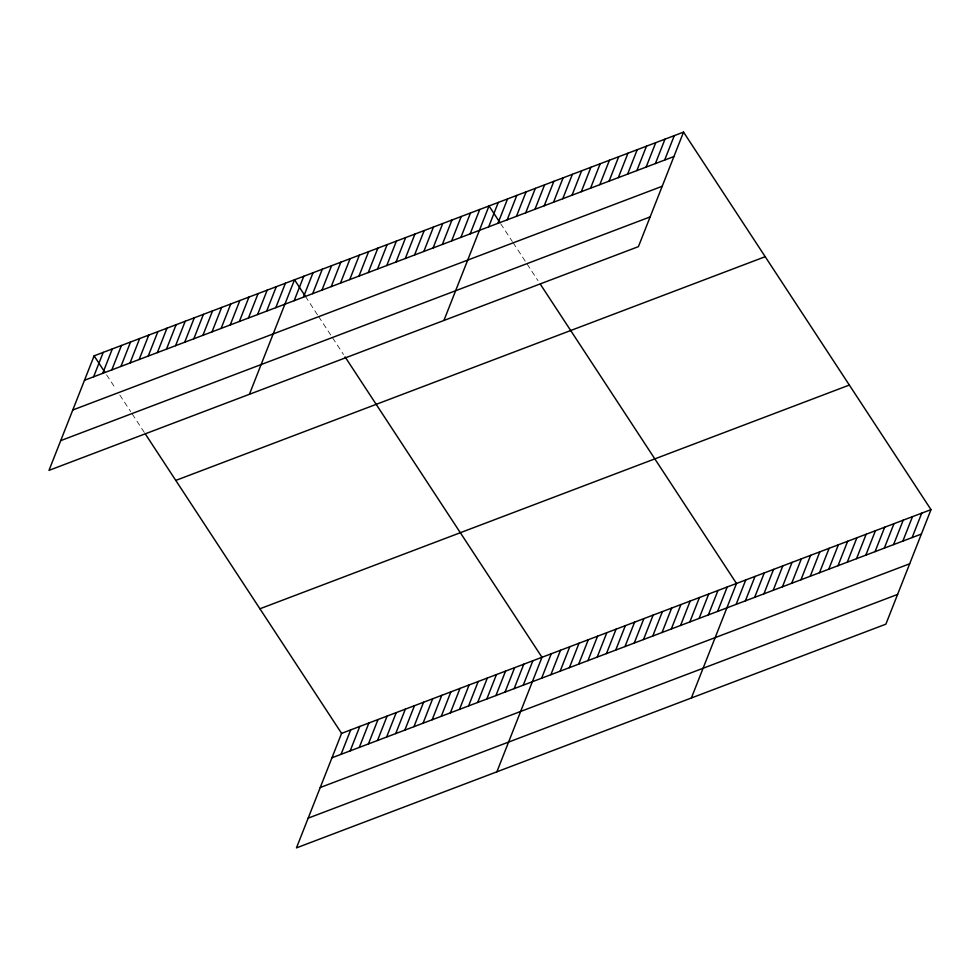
<?xml version="1.0" encoding="UTF-8"?>
<svg xmlns="http://www.w3.org/2000/svg" width="980" height="980" viewBox="0 0 980 980"><rect width="100%" height="100%" fill="white"/><g stroke="black" fill="none" stroke-linecap="round" stroke-linejoin="round"><path stroke-width="0.73" stroke-dasharray="4.9 3.68" d="M500.694 223.746L512.356 241.533M513.14 242.721L525.574 261.709M527.13 264.086L538.02 280.697M305.405 296.377L317.851 315.364M318.623 316.552L331.069 335.54M332.624 337.904L343.515 354.515M106.563 374.813L115.885 389.06M119.781 394.989L130.671 411.6M132.227 413.977L144.673 432.952"/><path stroke-width="1.47" d="M683.538 132.116L94.117 355.838L49 470.363L638.421 246.642L683.538 132.116L931 509.637L885.883 624.162L296.462 847.884L341.579 733.359L931 509.637M93.602 376.81L103.219 352.371M102.704 373.343L112.333 348.917M111.818 369.889L121.447 345.462M120.932 366.434L130.548 342.008M130.034 362.98L139.662 338.541M139.148 359.513L148.764 335.087M148.25 356.059L157.878 331.632M157.364 352.604L166.992 328.178M166.478 349.149L176.094 324.723M175.579 345.683L185.208 321.256M184.693 342.228L194.31 317.802M193.807 338.774L203.424 314.347M202.909 335.319L212.538 310.893M212.023 331.853L221.639 307.426M221.125 328.398L230.753 303.971M230.239 324.944L239.855 300.517M239.353 321.489L248.969 297.062M248.454 318.022L258.083 293.596M257.569 314.568L267.185 290.141M266.67 311.113L276.299 286.687M275.784 307.659L285.413 283.232M249.398 394.303L294.514 279.766L305.405 296.377M294.159 300.689L303.776 276.25M303.42 297.173L313.036 272.734M312.681 293.657L322.298 269.218M321.942 290.141L331.571 265.703M331.203 286.625L340.832 262.187M340.464 283.11L350.093 258.671M349.725 279.594L359.354 255.155M358.986 276.078L368.615 251.652M368.26 272.562L377.876 248.136M377.521 269.047L387.137 244.62M386.782 265.531L396.398 241.105M396.043 262.015L405.659 237.589M405.304 258.5L414.932 234.073M414.565 254.984L424.193 230.557M423.826 251.468L433.454 227.042M433.087 247.952L442.715 223.526M442.348 244.436L451.976 220.01M451.621 240.921L461.237 216.494M460.882 237.405L470.498 212.979M470.143 233.889L479.759 209.463M443.916 320.472L489.02 205.947L499.91 222.558M488.665 226.858L498.281 202.431M497.926 223.342L507.554 198.916M507.187 219.826L516.815 195.4M516.448 216.311L526.076 191.884M525.709 212.795L535.337 188.368M534.97 209.279L544.598 184.853M544.243 205.763L553.859 181.337M553.504 202.248L563.12 177.821M341.065 754.331L350.693 729.904M562.765 198.732L572.381 174.305M350.179 750.864L359.795 726.437M572.026 195.216L581.642 170.79M359.28 747.409L368.909 722.983M581.287 191.7L590.916 167.274M368.394 743.955L378.023 719.528M590.548 188.185L600.177 163.758M377.508 740.5L387.125 716.074M599.809 184.669L609.438 160.242M386.61 737.034L396.238 712.607M609.07 181.153L618.699 156.727M395.724 733.579L405.34 709.153M618.331 177.637L627.96 153.211M404.826 730.125L414.454 705.698M627.604 174.121L637.221 149.695M413.94 726.67L423.568 702.244M636.865 170.606L646.482 146.179M423.054 723.203L432.67 698.777M646.126 167.09L655.742 142.663M432.156 719.749L441.784 695.322M655.387 163.574L665.004 139.148M441.27 716.294L450.886 691.868M664.648 160.059L674.277 135.632M450.384 712.84L460 688.413M459.485 709.385L469.114 684.947M468.599 705.918L478.216 681.492M477.701 702.464L487.33 678.038M486.815 699.01L496.431 674.583M495.929 695.555L505.545 671.116M505.031 692.088L514.659 667.662M514.145 688.634L523.761 664.207M523.246 685.179L532.875 660.753M496.872 771.823L541.989 657.286L345.07 356.892M541.621 678.209L551.25 653.77M550.883 674.693L560.511 650.255M560.144 671.178L569.772 646.751M569.404 667.662L579.033 643.235M578.678 664.146L588.294 639.72M587.939 660.63L597.555 636.204M597.2 657.115L606.816 632.688M606.461 653.599L616.077 629.172M615.722 650.083L625.338 625.657M624.983 646.567L634.611 622.141M634.244 643.052L643.872 618.625M643.505 639.536L653.133 615.109M652.766 636.02L662.394 611.594M662.039 632.504L671.655 608.078M671.3 628.989L680.916 604.562M680.561 625.473L690.177 601.046M689.822 621.957L699.438 597.53M699.083 618.441L708.699 594.015M708.344 614.926L717.973 590.499M717.605 611.41L727.234 586.983M691.378 697.993L736.495 583.468L540.36 284.249M736.127 604.378L745.755 579.952M745.388 600.863L755.017 576.436M754.661 597.347L764.278 572.92M763.922 593.831L773.539 569.404M773.183 590.315L782.8 565.889M782.444 586.799L792.061 562.373M791.705 583.284L801.334 558.857M800.966 579.768L810.595 555.341M810.227 576.252L819.856 551.826M819.488 572.737L829.117 548.31M828.749 569.221L838.378 544.794M838.023 565.705L847.639 541.279M847.284 562.189L856.9 537.763M856.545 558.673L866.161 534.247M865.806 555.158L875.422 530.731M875.067 551.642L884.683 527.216M884.327 548.126L893.956 523.7M893.589 544.611L903.217 520.184M902.85 541.095L912.478 516.668M912.111 537.579L921.739 513.153M84.488 380.265L673.909 156.543M72.777 409.995L662.198 186.274M60.711 440.632L650.132 216.911M175.775 480.421L765.196 256.699M259.921 608.776L849.342 385.054M331.963 757.785L921.372 534.063M320.252 787.516L909.661 563.794M308.173 818.153L897.594 594.431M94.117 355.838L105.007 372.449M145.444 434.14L341.579 733.359"/></g></svg>
